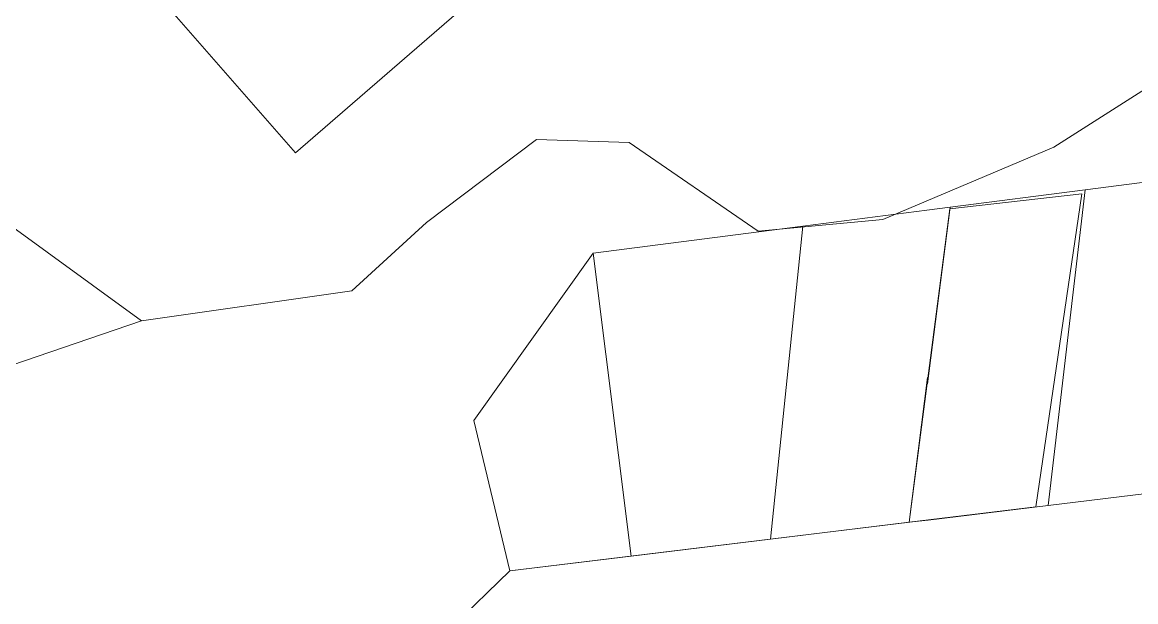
# Model space of a CAD drawing. Header units: millimetres. Extents: x 1956 to 626126, y 2654 to 1331070.
# Drawn here: x 625080.7 to 625160, y 1329597.9 to 1329639.2 of the extents above; entities that cross this region are included whole.
import ezdxf

# ---------------------------------------------------------------- set-up
doc = ezdxf.new("R2010")
doc.units = ezdxf.units.MM

msp = doc.modelspace()

# ---------------------------------------------------------------- linework, layer by layer
at = {"color": 1, "lineweight": 0}
for p, q in [((625100.203, 1329629.869), (625054.912, 1329681.682)), ((625126.68, 1329652.83), (625100.203, 1329629.869)), ((625162.286, 1329635.413), (625154.193, 1329630.277)), ((625117.354, 1329630.802), (625109.521, 1329624.905)), ((625123.961, 1329630.59), (625117.354, 1329630.802)), ((625133.15, 1329624.294), (625123.961, 1329630.59)), ((625154.193, 1329630.277), (625142.036, 1329625.114)), ((625156.427, 1329627.242), (625166.323, 1329628.517)), ((625075.715, 1329627.738), (625089.248, 1329617.911)), ((625146.81, 1329626.003), (625156.427, 1329627.242)), ((625156.427, 1329627.242), (625153.81, 1329604.785)), ((625136.329, 1329624.654), (625145.165, 1329625.792)), ((625145.165, 1329625.791), (625146.81, 1329626.003)), ((625146.81, 1329626.003), (625145.211, 1329613.436)), ((625109.521, 1329624.905), (625104.221, 1329620.041)), ((625142.036, 1329625.114), (625133.15, 1329624.294)), ((625121.4, 1329622.73), (625136.329, 1329624.654)), ((625136.329, 1329624.654), (625134.023, 1329602.376)), ((625112.908, 1329610.812), (625121.4, 1329622.73)), ((625121.4, 1329622.73), (625124.1, 1329601.169)), ((625104.221, 1329620.041), (625089.248, 1329617.911)), ((625073.282, 1329612.469), (625089.248, 1329617.911)), ((625145.209, 1329613.89), (625143.897, 1329603.578)), ((625115.458, 1329600.117), (625112.908, 1329610.812)), ((625163.515, 1329605.966), (625153.81, 1329604.785)), ((625153.81, 1329604.785), (625145.247, 1329603.742)), ((625143.897, 1329603.578), (625134.023, 1329602.376)), ((625145.247, 1329603.742), (625143.897, 1329603.578)), ((625134.023, 1329602.376), (625124.1, 1329601.169)), ((625124.1, 1329601.169), (625115.458, 1329600.117))]:
    msp.add_line(p, q, dxfattribs=at)
at = {"color": 1, "lineweight": 0, "ltscale": 0.5}
for p, q in [((625146.795, 1329625.89), (625156.187, 1329626.941)), ((625156.187, 1329626.941), (625146.795, 1329625.89)), ((625156.187, 1329626.941), (625152.93, 1329604.678)), ((625152.93, 1329604.678), (625156.187, 1329626.941)), ((625143.897, 1329603.577), (625146.795, 1329625.89)), ((625146.795, 1329625.89), (625143.897, 1329603.578)), ((625115.458, 1329600.117), (625150.202, 1329604.345)), ((625143.897, 1329603.577), (625152.93, 1329604.678)), ((625143.897, 1329603.578), (625152.93, 1329604.678)), ((625082.41, 1329568.194), (625115.458, 1329600.117))]:
    msp.add_line(p, q, dxfattribs=at)

doc.saveas('drawing.dxf')
